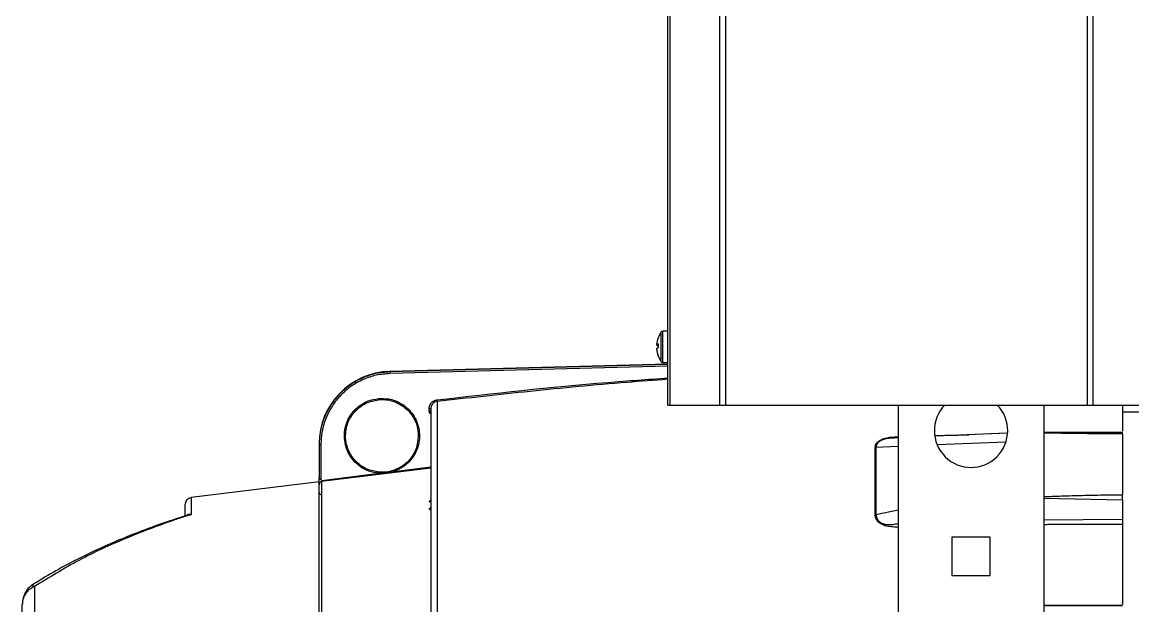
# Model space of a CAD drawing. Extents: x 8 to 113, y 0 to 87.
# Drawn here: x 7.52 to 17.06, y 38.06 to 43.08 of the extents above; entities that cross this region are included whole.
import ezdxf

# ---------------------------------------------------------------- set-up
doc = ezdxf.new("R2010")
doc.units = 0
doc.header["$MEASUREMENT"] = 0
doc.layers.add('OBJECT', color=7, linetype='CONTINUOUS')

msp = doc.modelspace()

# ---------------------------------------------------------------- linework, layer by layer
at = {"layer": 'OBJECT'}
for p, q in [((13.0651, 39.7882), (13.0651, 46.5632)), ((13.0856, 39.7882), (13.0856, 46.5632)), ((13.5131, 39.7882), (13.5131, 46.5632)), ((13.5625, 39.7882), (13.5625, 46.5632)), ((16.6677, 46.5632), (16.6677, 39.7882)), ((16.7172, 46.5632), (16.7172, 39.7882)), ((13.0095, 40.1595), (13.0095, 40.417)), ((13.0651, 40.4232), (13.0217, 40.4232)), ((13.0217, 40.1532), (13.0217, 40.4232)), ((12.9697, 40.3084), (12.9821, 40.307)), ((12.982, 40.3035), (12.9697, 40.3046)), ((12.9697, 40.2681), (12.97, 40.2681)), ((13.0651, 40.1402), (10.6788, 40.0777)), ((13.0651, 40.1359), (10.6788, 40.0735)), ((10.6788, 40.0777), (10.6788, 40.0735)), ((13.0651, 40.1213), (10.6791, 40.059)), ((13.0217, 40.1532), (13.0651, 40.1532)), ((11.0832, 39.8184), (11.0832, 37.8367)), ((13.0651, 39.7882), (13.0856, 39.7882)), ((13.0856, 39.7882), (13.5131, 39.7882)), ((13.5131, 39.7882), (13.5625, 39.7882)), ((13.5625, 39.7882), (16.6677, 39.7882)), ((15.0451, 39.7882), (15.0451, 36.0256)), ((16.2951, 39.7882), (16.2951, 36.0256)), ((16.6677, 39.7882), (16.7172, 39.7882)), ((16.7172, 39.7882), (17.1446, 39.7882)), ((16.9701, 39.7882), (16.9701, 39.5649)), ((11.0152, 39.7357), (11.0152, 39.7581)), ((17.1764, 39.7282), (16.9701, 39.7282)), ((15.0451, 39.5066), (15.0083, 39.505)), ((15.9844, 39.5467), (15.3588, 39.5202)), ((15.9782, 39.5463), (15.3643, 39.5202)), ((16.9701, 39.5538), (16.2951, 39.5518)), ((16.9701, 39.5408), (16.9701, 39.0177)), ((10.0701, 39.4469), (10.0701, 39.1658)), ((10.0851, 39.4473), (10.0851, 39.1485)), ((14.8536, 39.4277), (14.8466, 39.4271)), ((14.8536, 39.4277), (15.0451, 39.4354)), ((15.3786, 39.4489), (15.9701, 39.4729)), ((11.0301, 39.2471), (10.0921, 39.1314)), ((10.585, 39.202), (10.7126, 39.2177)), ((10.7126, 39.2177), (11.0301, 39.2568)), ((10.0701, 39.1282), (8.9728, 38.9935)), ((10.0701, 37.8512), (10.0701, 39.1282)), ((10.0951, 39.1415), (10.0851, 39.1485)), ((10.0921, 39.1314), (10.0921, 37.819)), ((10.0951, 39.1415), (10.585, 39.202)), ((8.9201, 38.8408), (8.9201, 38.9339)), ((8.9728, 38.9935), (8.9728, 38.8481)), ((16.2951, 38.988), (16.9701, 38.9731)), ((16.9701, 38.9731), (16.9701, 38.8054)), ((14.8536, 38.8484), (15.0451, 38.8888)), ((16.9701, 38.8054), (16.2951, 38.8008)), ((16.9701, 38.7638), (16.9701, 38.0743)), ((15.8341, 38.6522), (15.5061, 38.6522)), ((15.5061, 38.6522), (15.5061, 38.3242)), ((15.8341, 38.3242), (15.8341, 38.6522)), ((15.5061, 38.3242), (15.8341, 38.3242)), ((7.6255, 38.2294), (7.6255, 35.407)), ((7.5201, 35.5622), (7.5201, 38.0743)), ((16.2951, 38.0679), (16.9701, 38.0676)), ((16.9701, 38.0671), (16.2951, 38.0674)), ((16.9701, 38.0671), (16.9701, 38.0676))]:
    msp.add_line(p, q, dxfattribs=at)
at = {"layer": 'OBJECT', "flags": 128}
for points in [[(10.5791, 39.8445), (10.5793, 39.8425), (10.5795, 39.8406), (10.5797, 39.8388), (10.5798, 39.8373), (10.58, 39.836), (10.58, 39.8351), (10.5801, 39.8345), (10.5801, 39.8343)], [(7.6002, 38.238), (7.6009, 38.2384), (7.6074, 38.2392), (7.6158, 38.2361), (7.6255, 38.2294)]]:
    msp.add_lwpolyline(points, dxfattribs=at)
at = {"layer": 'OBJECT'}
for centre, radius, start, end in [((13.1871, 40.2902), 0.2182, 159.71992, 175.23367), ((12.9836, 40.3646), 0.00169, 132.30632, 187.53729), ((13.1889, 40.2882), 0.2208, 144.3318, 159.58293), ((13.0217, 40.4082), 0.015, 90, 144.3318), ((12.9844, 40.288), 0.0252, 94.54269, 125.93197), ((12.9909, 40.3276), 0.0313, 227.22116, 254.24935), ((12.9909, 40.2489), 0.0313, 105.74973, 132.77976), ((13.1898, 40.2902), 0.2209, 184.77752, 200.16302), ((13.187, 40.2862), 0.2182, 184.76632, 200.28012), ((13.2489, 40.296), 0.267, 176.34245, 183.65755), ((13.2492, 40.2804), 0.2674, 178.31776, 180.33783), ((12.9862, 40.2121), 0.00431, 151.66651, 191.58419), ((13.1889, 40.2882), 0.2208, 200.41707, 215.6682), ((10.6951, 39.4529), 0.625, 91.5, 180), ((12.9169, 40.1206), 2.2387, 181.20523, 181.57857), ((13.0217, 40.1682), 0.015, 215.6682, 270), ((18.5074, 40.7006), 7.4765, 186.66464, 186.77632), ((15.6701, 39.5682), 0.315, 135.70021, 44.29979), ((11.0189, 39.9011), 0.143, 268.50412, 274.50225), ((10.0814, 39.3042), 0.1432, 88.50685, 94.49946), ((11.1157, 39.1629), 0.5321, 174.74278, 175.79169), ((10.3266, 39.0909), 0.4062, 18.18384, 19.55822), ((10.0951, 39.1066), 0.0249, 96.86521, 179.90099), ((10.0851, 39.036), 0.015, 180, 269), ((8.9801, 38.9339), 0.06, 97, 180), ((11.0162, 38.9704), 0.0139, 272.93259, 356.61136), ((11.0164, 38.9122), 0.0137, 272.13451, 355.83275)]:
    msp.add_arc(centre, radius, start, end, dxfattribs=at)
for points, knots in [([(10.6788, 40.0735), (10.6384, 40.0702), (10.5577, 40.0635), (10.4421, 40.0242), (10.3363, 39.9651), (10.2441, 39.8865), (10.1684, 39.7918), (10.1131, 39.685), (10.077, 39.5686), (10.0725, 39.488), (10.0701, 39.4469)], [0, 0, 0, 0, 0.125536, 0.250752, 0.375675, 0.500324, 0.624651, 0.75007, 0.872262, 1, 1, 1, 1]), ([(10.6791, 40.059), (10.6396, 40.0557), (10.5609, 40.0492), (10.4482, 40.0108), (10.3449, 39.9531), (10.2547, 39.8762), (10.1809, 39.7837), (10.1265, 39.6786), (10.0916, 39.5652), (10.0873, 39.4865), (10.0851, 39.4473)], [0, 0, 0, 0, 0.125719, 0.250525, 0.375694, 0.500217, 0.625479, 0.750016, 0.875168, 1, 1, 1, 1]), ([(11.0814, 39.8329), (11.5702, 39.8883), (12.2303, 39.9632), (12.893, 40.0091), (13.0651, 40.021)], [0, 0, 0, 0, 0.7403371, 1, 1, 1, 1]), ([(13.0651, 40.0095), (12.948, 40.0008), (12.5533, 39.9717), (11.8925, 39.9091), (11.3495, 39.8482), (11.0832, 39.8184)], [0, 0, 0, 0, 0.176896, 0.596209, 1, 1, 1, 1]), ([(10.585, 39.202), (10.5553, 39.2067), (10.4889, 39.2174), (10.4114, 39.2646), (10.3549, 39.3226), (10.3183, 39.3803), (10.2938, 39.4476), (10.2848, 39.5205), (10.2925, 39.5936), (10.3157, 39.6613), (10.3512, 39.7196), (10.4067, 39.7787), (10.4833, 39.8273), (10.5495, 39.8392), (10.5791, 39.8445)], [0, 0, 0, 0, 0.094074, 0.210093, 0.27667, 0.34806, 0.423062, 0.50001, 0.576957, 0.651956, 0.723342, 0.789916, 0.905928, 1, 1, 1, 1]), ([(10.2976, 39.5232), (10.2991, 39.546), (10.3018, 39.5891), (10.3266, 39.6624), (10.3777, 39.7413), (10.4676, 39.8114), (10.5432, 39.8268), (10.5801, 39.8343)], [0, 0, 0, 0, 0.148554, 0.28166, 0.500747, 0.756294, 1, 1, 1, 1]), ([(10.5791, 39.8445), (10.6091, 39.8449), (10.6756, 39.846), (10.7591, 39.8137), (10.8241, 39.7677), (10.8697, 39.7189), (10.9056, 39.6591), (10.9281, 39.5912), (10.9352, 39.52), (10.9268, 39.4507), (10.905, 39.3876), (10.8644, 39.3191), (10.8012, 39.2556), (10.7401, 39.2295), (10.7126, 39.2177)], [0, 0, 0, 0, 0.095179, 0.211682, 0.27816, 0.349213, 0.423683, 0.499986, 0.576292, 0.650765, 0.721823, 0.788306, 0.904817, 1, 1, 1, 1]), ([(10.5801, 39.8343), (10.6008, 39.8351), (10.6429, 39.8367), (10.7061, 39.8229), (10.767, 39.7963), (10.8207, 39.7573), (10.8581, 39.7156), (10.8793, 39.6827), (10.8891, 39.6642), (10.8938, 39.6544), (10.896, 39.6494), (10.8971, 39.6469), (10.8977, 39.6456), (10.8979, 39.6449), (10.8981, 39.6446), (10.8981, 39.6445), (10.8982, 39.6444), (10.8982, 39.6443), (10.8982, 39.6443), (10.8982, 39.6443), (10.8982, 39.6443), (10.8982, 39.6443), (10.8982, 39.6443), (10.8982, 39.6443), (10.9067, 39.6323), (10.9149, 39.5913), (10.9196, 39.5503), (10.9226, 39.5232)], [0, 0, 0, 0, 0.119149, 0.242175, 0.369082, 0.49987, 0.622216, 0.689716, 0.725043, 0.743099, 0.752225, 0.756813, 0.759113, 0.760264, 0.76084, 0.761128, 0.761272, 0.761345, 0.76138, 0.761398, 0.761408, 0.761412, 0.761414, 0.761415, 0.761416, 0.842376, 1, 1, 1, 1]), ([(11.0152, 39.7581), (11.0161, 39.7672), (11.018, 39.7854), (11.033, 39.8091), (11.0546, 39.8268), (11.0725, 39.8308), (11.0814, 39.8329)], [0, 0, 0, 0, 0.250273, 0.50013, 0.750038, 1, 1, 1, 1]), ([(11.0832, 39.8184), (11.0762, 39.8168), (11.0619, 39.8136), (11.0451, 39.8001), (11.0355, 39.785), (11.0309, 39.771), (11.0304, 39.7628), (11.0301, 39.7585)], [0, 0, 0, 0, 0.243058, 0.499191, 0.717444, 0.850776, 1, 1, 1, 1]), ([(11.0301, 39.7329), (11.03, 39.7331), (11.0299, 39.7335), (11.0284, 39.7341), (11.0263, 39.7347), (11.0235, 39.7351), (11.02, 39.7355), (11.0171, 39.7356), (11.0152, 39.7357)], [0, 0, 0, 0, 0.162328, 0.299898, 0.500021, 0.632314, 0.759872, 1, 1, 1, 1]), ([(11.0152, 39.7357), (11.0174, 39.7347), (11.0235, 39.7319), (11.0278, 39.728), (11.0305, 39.7254)], [0, 0, 0, 0, 0.359078, 1, 1, 1, 1]), ([(11.0301, 39.7133), (11.0285, 39.7144), (11.0209, 39.7196), (11.0177, 39.7286), (11.0152, 39.7357)], [0, 0, 0, 0, 0.210292, 1, 1, 1, 1]), ([(11.0301, 39.7585), (11.0301, 39.7499), (11.0301, 39.7325), (11.0301, 39.6743), (11.0301, 39.5914), (11.0301, 39.4811), (11.0301, 39.3446), (11.0301, 39.1835), (11.0301, 38.9997), (11.0301, 38.7958), (11.0301, 38.5756), (11.0301, 38.3423), (11.0301, 38.1002), (11.0301, 37.9312), (11.0301, 37.8473)], [0, 0, 0, 0, 0.0803207, 0.16194, 0.244772, 0.3293776, 0.4144874, 0.5, 0.5855181, 0.670628, 0.755228, 0.8380655, 0.919682, 1, 1, 1, 1]), ([(10.5858, 39.2117), (10.5488, 39.2185), (10.472, 39.2326), (10.3925, 39.2932), (10.35, 39.3481), (10.3329, 39.3783), (10.325, 39.3951), (10.3212, 39.404), (10.3194, 39.4086), (10.3185, 39.4109), (10.3181, 39.412), (10.3178, 39.4126), (10.3177, 39.4129), (10.3177, 39.4131), (10.3177, 39.4131), (10.3176, 39.4132), (10.3176, 39.4132), (10.3176, 39.4132), (10.3176, 39.4132), (10.3176, 39.4132), (10.3176, 39.4132), (10.3176, 39.4132), (10.3129, 39.4152), (10.3147, 39.4303), (10.2985, 39.4626), (10.298, 39.4969), (10.2976, 39.5232)], [0, 0, 0, 0, 0.2399521, 0.4987942, 0.6200606, 0.6871573, 0.722318, 0.7403003, 0.7493916, 0.7539622, 0.7562539, 0.7574018, 0.7579756, 0.7582624, 0.7584065, 0.7584783, 0.7585143, 0.7585322, 0.7585411, 0.7585454, 0.7585479, 0.7585488, 0.7585504, 0.7865497, 0.8361839, 1, 1, 1, 1]), ([(10.9226, 39.5232), (10.919, 39.4868), (10.9124, 39.4216), (10.8642, 39.3344), (10.7982, 39.2656), (10.7384, 39.2395), (10.7094, 39.2269)], [0, 0, 0, 0, 0.28003, 0.500009, 0.757775, 1, 1, 1, 1]), ([(14.8466, 39.4271), (14.8479, 39.4352), (14.8506, 39.4516), (14.8692, 39.4736), (14.8968, 39.4918), (14.9439, 39.5084), (14.9937, 39.5151), (15.0297, 39.5167), (15.0394, 39.5171)], [0, 0, 0, 0, 0.148538, 0.297331, 0.44268, 0.594707, 0.891269, 1, 1, 1, 1]), ([(15.0407, 39.5067), (15.0401, 39.5066), (15.0229, 39.5059), (14.9895, 39.5043), (14.943, 39.5001), (14.9102, 39.4906), (14.8901, 39.4806), (14.8778, 39.472), (14.8672, 39.4618), (14.8592, 39.4506), (14.8543, 39.4387), (14.8538, 39.431), (14.8536, 39.4277)], [0, 0, 0, 0, 0.006458, 0.207905, 0.402317, 0.551724, 0.61962, 0.701525, 0.767547, 0.850844, 0.935398, 1, 1, 1, 1]), ([(15.3628, 39.5265), (15.4366, 39.5282), (15.5331, 39.5305), (15.6296, 39.5322), (15.6523, 39.5326)], [0, 0, 0, 0, 0.7655799, 1, 1, 1, 1]), ([(16.9701, 39.5408), (16.9152, 39.5409), (16.8003, 39.5412), (16.6257, 39.543), (16.4556, 39.5454), (16.3455, 39.5471), (16.2951, 39.5479)], [0, 0, 0, 0, 0.24402, 0.510283, 0.77599, 1, 1, 1, 1]), ([(16.9701, 39.5408), (16.9701, 39.5445), (16.9701, 39.552), (16.9701, 39.5546), (16.9701, 39.5539), (16.9701, 39.5538)], [0, 0, 0, 0, 0.425023, 0.850044, 1, 1, 1, 1]), ([(14.8466, 38.848), (14.8465, 38.9535), (14.8465, 39.1645), (14.8465, 39.3396), (14.8466, 39.4271)], [0, 0, 0, 0, 0.5000027, 1, 1, 1, 1]), ([(14.8536, 39.4277), (14.8537, 39.3402), (14.8537, 39.1651), (14.8537, 38.954), (14.8536, 38.8484)], [0, 0, 0, 0, 0.499778, 1, 1, 1, 1]), ([(10.7094, 39.2269), (10.6892, 39.2214), (10.6589, 39.213), (10.6209, 39.2106), (10.6001, 39.2107), (10.5897, 39.2114), (10.5858, 39.2117)], [0, 0, 0, 0, 0.500944, 0.749949, 0.907607, 1, 1, 1, 1]), ([(10.0851, 39.1485), (10.0831, 39.1499), (10.0791, 39.1527), (10.0743, 39.1566), (10.0709, 39.161), (10.0704, 39.164), (10.0701, 39.1658)], [0, 0, 0, 0, 0.249586, 0.499415, 0.704783, 1, 1, 1, 1]), ([(10.0701, 39.1067), (10.0701, 39.1072), (10.0701, 39.1083), (10.0701, 39.1134), (10.0701, 39.1204), (10.0701, 39.1291), (10.0701, 39.1387), (10.0701, 39.1486), (10.0701, 39.1581), (10.0701, 39.1632), (10.0701, 39.1658)], [0, 0, 0, 0, 0.124953, 0.249943, 0.374541, 0.499761, 0.62495, 0.749937, 0.874867, 1, 1, 1, 1]), ([(10.0921, 39.1314), (10.0922, 39.1317), (10.0923, 39.1322), (10.093, 39.1346), (10.094, 39.1378), (10.0947, 39.1403), (10.0951, 39.1415)], [0, 0, 0, 0, 0.241266, 0.487209, 0.741146, 1, 1, 1, 1]), ([(10.0701, 37.8616), (10.0701, 37.9287), (10.0701, 38.0831), (10.0701, 38.3032), (10.0701, 38.5206), (10.0701, 38.7098), (10.0701, 38.8664), (10.0701, 38.9859), (10.0701, 39.0698), (10.0701, 39.0945), (10.0701, 39.1067)], [0, 0, 0, 0, 0.098184, 0.225884, 0.35579, 0.486829, 0.617867, 0.747774, 0.875474, 1, 1, 1, 1]), ([(16.2951, 39.0016), (16.3455, 39.0036), (16.4556, 39.0081), (16.6257, 39.0132), (16.8003, 39.0169), (16.9152, 39.0174), (16.9701, 39.0177)], [0, 0, 0, 0, 0.22394, 0.489698, 0.755953, 1, 1, 1, 1]), ([(16.9701, 38.9731), (16.9701, 38.9799), (16.9701, 38.9934), (16.9701, 39.0085), (16.9701, 39.0158), (16.9701, 39.0177)], [0, 0, 0, 0, 0.425021, 0.850043, 1, 1, 1, 1]), ([(11.017, 38.9565), (11.0174, 38.9584), (11.0183, 38.9621), (11.0238, 38.9669), (11.0289, 38.9688), (11.0307, 38.9695)], [0, 0, 0, 0, 0.393128, 0.785971, 1, 1, 1, 1]), ([(8.9385, 38.8421), (8.8985, 38.8294), (8.7653, 38.7871), (8.5465, 38.7086), (8.2894, 38.6044), (8.0525, 38.495), (7.8414, 38.3846), (7.6932, 38.2976), (7.6172, 38.2489), (7.6002, 38.238)], [0, 0, 0, 0, 0.086263, 0.286958, 0.475955, 0.653016, 0.818159, 0.959269, 1, 1, 1, 1]), ([(8.9728, 38.8481), (8.9552, 38.8425), (8.903, 38.8259), (8.7128, 38.7624), (8.4055, 38.6457), (8.0042, 38.463), (7.7517, 38.3073), (7.6255, 38.2294)], [0, 0, 0, 0, 0.037504, 0.11146, 0.407416, 0.703808, 1, 1, 1, 1]), ([(8.9728, 38.8481), (8.9727, 38.8481), (8.9609, 38.8477), (8.9497, 38.8448), (8.9386, 38.8419)], [0, 0, 0, 0, 0.012514, 1, 1, 1, 1]), ([(8.9393, 38.8467), (8.9421, 38.8482), (8.9515, 38.8533), (8.964, 38.8509), (8.9727, 38.8482), (8.9728, 38.8481)], [0, 0, 0, 0, 0.289325, 0.992098, 1, 1, 1, 1]), ([(11.0301, 38.8873), (11.0285, 38.8876), (11.0237, 38.8887), (11.0184, 38.8926), (11.0174, 38.8965), (11.017, 38.8985)], [0, 0, 0, 0, 0.195051, 0.596529, 1, 1, 1, 1]), ([(14.8536, 38.8484), (14.8525, 38.8483), (14.8501, 38.8481), (14.8478, 38.848), (14.8466, 38.848)], [0, 0, 0, 0, 0.499999, 1, 1, 1, 1]), ([(15.0451, 38.7395), (15.0414, 38.7394), (15.0207, 38.7392), (14.9827, 38.7414), (14.9357, 38.7492), (14.8967, 38.7656), (14.869, 38.7884), (14.8505, 38.8166), (14.8479, 38.8375), (14.8466, 38.848)], [0, 0, 0, 0, 0.04088, 0.227855, 0.418299, 0.567523, 0.70923, 0.854708, 1, 1, 1, 1]), ([(14.8536, 38.8484), (14.8548, 38.8386), (14.8572, 38.819), (14.875, 38.7925), (14.9022, 38.7723), (14.9384, 38.7609), (14.9792, 38.7606), (15.0152, 38.7658), (15.0372, 38.7698), (15.0451, 38.7712)], [0, 0, 0, 0, 0.144325, 0.289179, 0.432802, 0.576444, 0.739188, 0.905895, 1, 1, 1, 1]), ([(16.9701, 38.7638), (16.8656, 38.7636), (16.6566, 38.7633), (16.4316, 38.7621), (16.3111, 38.7608), (16.2951, 38.7606)], [0, 0, 0, 0, 0.46446, 0.928893, 1, 1, 1, 1]), ([(16.9701, 38.8054), (16.9701, 38.8016), (16.9701, 38.791), (16.9701, 38.7764), (16.9701, 38.7672), (16.9701, 38.7638)], [0, 0, 0, 0, 0.263884, 0.723099, 1, 1, 1, 1]), ([(7.6255, 38.2294), (7.6121, 38.2229), (7.585, 38.2096), (7.552, 38.174), (7.526, 38.1282), (7.5222, 38.0928), (7.5201, 38.0743)], [0, 0, 0, 0, 0.223098, 0.450964, 0.711814, 1, 1, 1, 1]), ([(7.6004, 38.2375), (7.593, 38.2323), (7.5758, 38.2201), (7.5538, 38.1921), (7.5343, 38.1547), (7.5219, 38.1139), (7.5212, 38.086), (7.521, 38.0742)], [0, 0, 0, 0, 0.145355, 0.337719, 0.561667, 0.816209, 1, 1, 1, 1])]:
    msp.add_open_spline(points, degree=3, knots=knots, dxfattribs=at)

doc.saveas('drawing.dxf')
